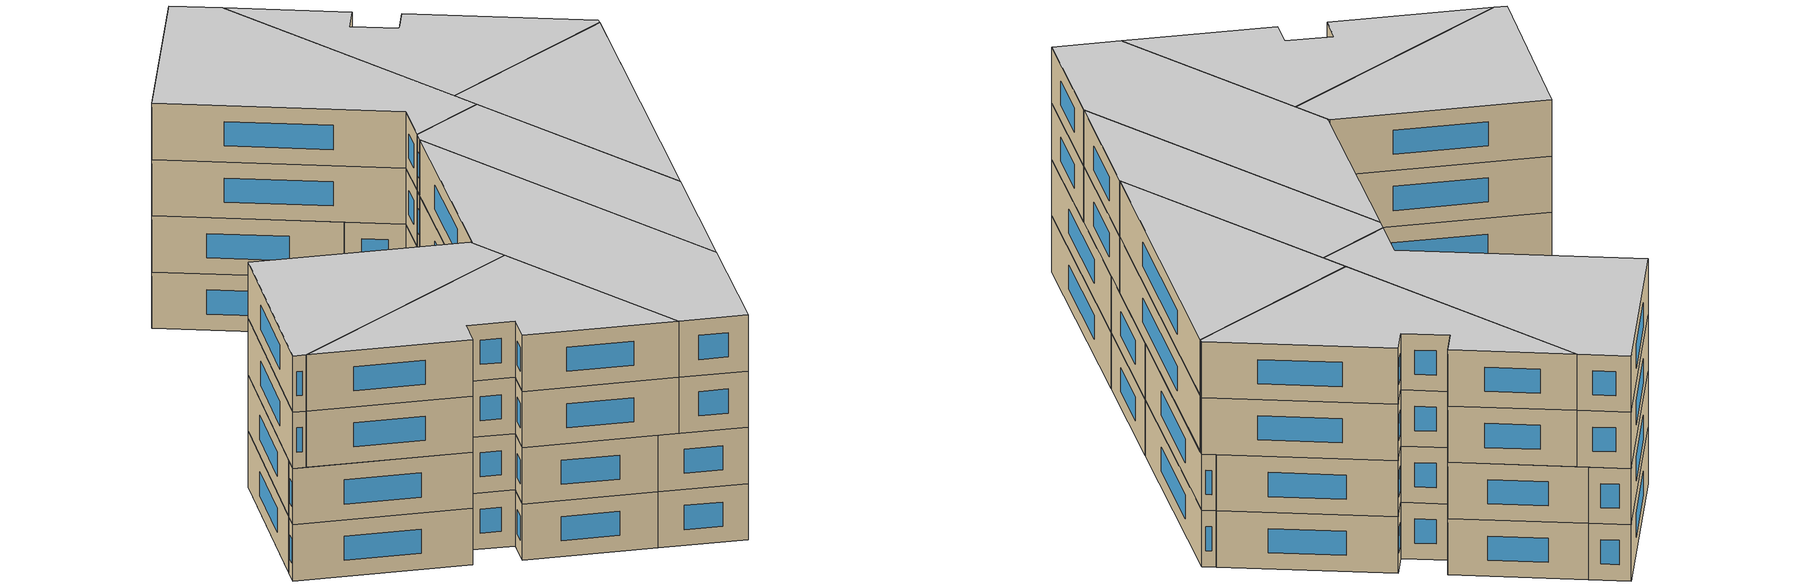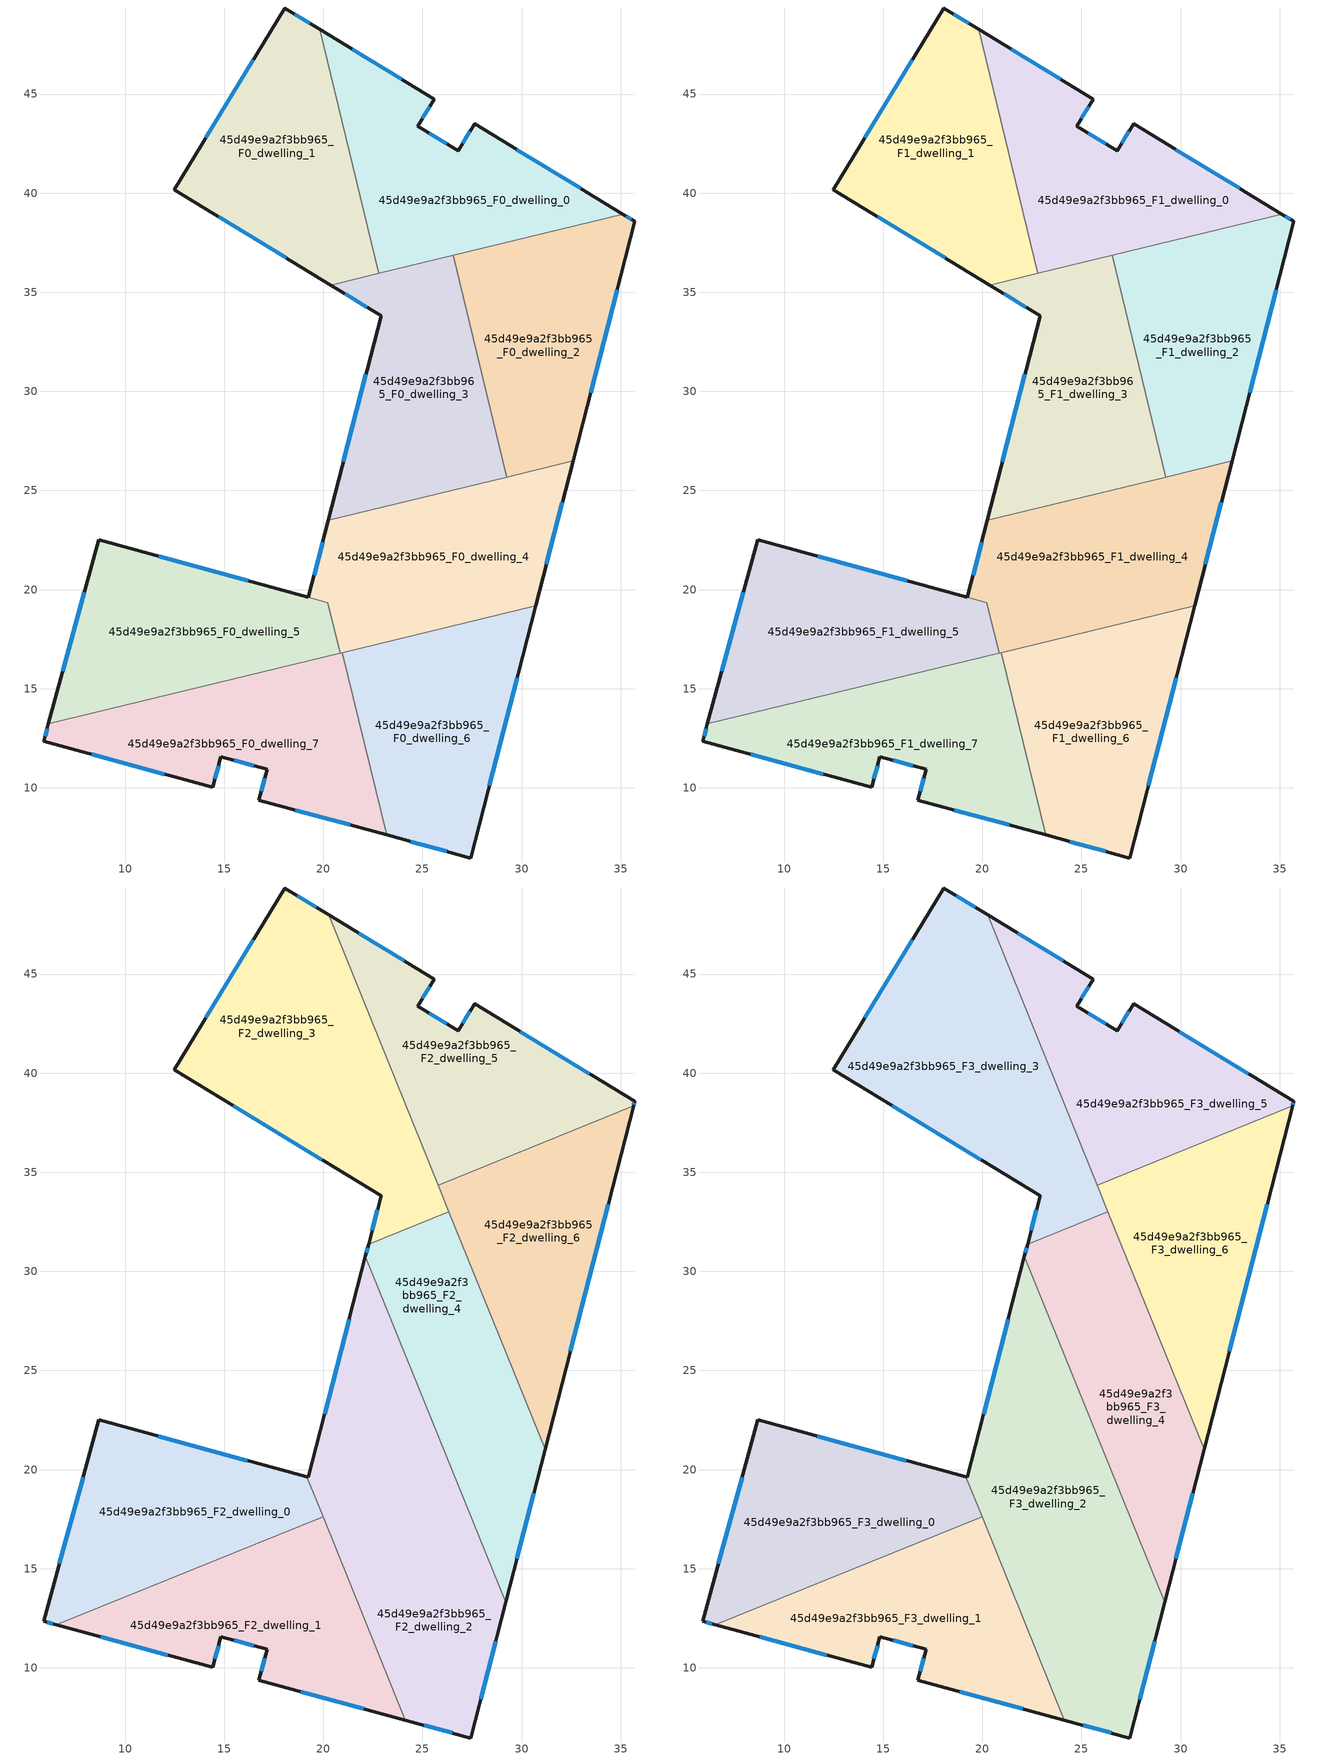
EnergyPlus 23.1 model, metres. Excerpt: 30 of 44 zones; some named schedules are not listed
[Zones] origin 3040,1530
45d49e9a2f3bb965_F0_dwelling_0
 floor ground (EU_floor_Construction): 27.63,43.5 35.12,38.94 22.8,35.95 19.81,48.27 25.6,44.74 24.77,43.38 26.8,42.14 z0
 wall outside (EU_wall_Construction): 35.12,38.94 27.63,43.5 26.8,42.14 24.77,43.38 25.6,44.74 19.81,48.27 z0:3
 wall to 45d49e9a2f3bb965_F0_dwelling_1 (EU_wall_Construction): 19.81,48.27 22.8,35.95 z0:3
 wall to 45d49e9a2f3bb965_F0_dwelling_2 (EU_wall_Construction): 26.55,36.86 35.12,38.94 z0:3
 wall to 45d49e9a2f3bb965_F0_dwelling_3 (EU_wall_Construction): 22.81,35.95 26.55,36.86 z0:3
 window (EU_Window_Construction): 23.95,45.75 21.47,47.26 / 25.01,43.77 25.36,44.35 / 26.22,42.49 25.35,43.02 / 27.39,43.11 27.04,42.53 / 32.98,40.24 29.77,42.2 z0.86:2.14
45d49e9a2f3bb965_F0_dwelling_1
 floor ground (EU_floor_Construction): 19.81,48.27 22.8,35.95 20.38,35.36 12.47,40.18 18.06,49.34 z0
 wall outside (EU_wall_Construction): 19.81,48.27 18.06,49.34 12.47,40.18 20.38,35.36 z0:3
 wall to 45d49e9a2f3bb965_F0_dwelling_3 (EU_wall_Construction): 20.38,35.36 22.8,35.95 z0:3
 window (EU_Window_Construction): 16.46,46.72 14.07,42.8 / 19.31,48.58 18.56,49.03 / 14.73,38.8 18.12,36.74 z0.86:2.14
45d49e9a2f3bb965_F0_dwelling_2
 floor ground (EU_floor_Construction): 35.72,38.57 32.6,26.49 29.26,25.68 26.55,36.86 35.12,38.94 z0
 wall outside (EU_wall_Construction): 32.6,26.49 35.72,38.57 35.12,38.94 z0:3
 wall to 45d49e9a2f3bb965_F0_dwelling_3 (EU_wall_Construction): 26.55,36.86 29.26,25.68 z0:3
 wall to 45d49e9a2f3bb965_F0_dwelling_4 (EU_wall_Construction): 29.26,25.68 32.6,26.49 z0:3
 window (EU_Window_Construction): 33.49,29.94 34.83,35.12 / 35.54,38.68 35.29,38.83 z0.86:2.14
45d49e9a2f3bb965_F0_dwelling_3
 floor ground (EU_floor_Construction): 26.55,36.86 29.26,25.68 20.25,23.49 22.91,33.82 20.38,35.36 z0
 wall outside (EU_wall_Construction): 20.38,35.36 22.91,33.82 20.25,23.49 z0:3
 wall to 45d49e9a2f3bb965_F0_dwelling_4 (EU_wall_Construction): 20.25,23.49 29.26,25.68 z0:3
 window (EU_Window_Construction): 21.1,34.92 22.19,34.26 / 22.15,30.87 21.01,26.44 z0.86:2.14
45d49e9a2f3bb965_F0_dwelling_4
 floor ground (EU_floor_Construction): 32.6,26.49 30.72,19.2 20.84,16.8 20.22,19.35 19.25,19.61 20.25,23.49 z0
 wall outside (EU_wall_Construction): 20.25,23.49 19.25,19.61 / 30.72,19.2 32.6,26.49 z0:3
 wall to 45d49e9a2f3bb965_F0_dwelling_5 (EU_wall_Construction): 19.25,19.61 20.22,19.35 20.84,16.8 z0:3
 wall to 45d49e9a2f3bb965_F0_dwelling_6 (EU_wall_Construction): 20.96,16.83 30.72,19.2 z0:3
 wall to 45d49e9a2f3bb965_F0_dwelling_7 (EU_wall_Construction): 20.84,16.8 20.96,16.83 z0:3
 window (EU_Window_Construction): 19.97,22.39 19.54,20.72 / 31.26,21.28 32.06,24.41 z0.86:2.14
45d49e9a2f3bb965_F0_dwelling_5
 floor ground (EU_floor_Construction): 20.22,19.35 20.84,16.8 6.14,13.23 8.67,22.51 z0
 wall outside (EU_wall_Construction): 19.25,19.61 8.67,22.51 6.14,13.23 z0:3
 wall to 45d49e9a2f3bb965_F0_dwelling_7 (EU_wall_Construction): 6.14,13.23 20.84,16.8 z0:3
 window (EU_Window_Construction): 7.95,19.86 6.86,15.88 / 16.23,20.44 11.7,21.68 z0.86:2.14
45d49e9a2f3bb965_F0_dwelling_6
 floor ground (EU_floor_Construction): 30.72,19.2 27.44,6.46 23.19,7.62 20.96,16.83 z0
 wall outside (EU_wall_Construction): 23.19,7.62 27.44,6.46 30.72,19.2 z0:3
 wall to 45d49e9a2f3bb965_F0_dwelling_7 (EU_wall_Construction): 20.96,16.83 23.19,7.62 z0:3
 window (EU_Window_Construction): 24.4,7.29 26.22,6.79 / 28.37,10.1 29.78,15.56 z0.86:2.14
45d49e9a2f3bb965_F0_dwelling_7
 floor ground (EU_floor_Construction): 20.96,16.83 23.19,7.62 16.75,9.38 17.17,10.93 14.84,11.56 14.42,10.02 5.9,12.35 6.14,13.23 z0
 wall outside (EU_wall_Construction): 6.14,13.23 5.9,12.35 14.42,10.02 14.84,11.56 17.17,10.93 16.75,9.38 23.19,7.62 z0:3
 window (EU_Window_Construction): 18.59,8.88 21.35,8.13 / 17.05,10.49 16.87,9.83 / 15.5,11.38 16.5,11.11 / 14.54,10.46 14.72,11.12 / 8.33,11.69 11.98,10.69 / 6.07,12.98 5.97,12.6 z0.86:2.14
45d49e9a2f3bb965_F1_dwelling_0
 floor to 45d49e9a2f3bb965_F0_dwelling_0 (EU_floor_Construction): 27.63,43.5 35.12,38.94 22.8,35.95 19.81,48.27 25.6,44.74 24.77,43.38 26.8,42.14 z3
 wall outside (EU_wall_Construction): 35.12,38.94 27.63,43.5 26.8,42.14 24.77,43.38 25.6,44.74 19.81,48.27 z3:6
 wall to 45d49e9a2f3bb965_F1_dwelling_1 (EU_wall_Construction): 19.81,48.27 22.8,35.95 z3:6
 wall to 45d49e9a2f3bb965_F1_dwelling_2 (EU_wall_Construction): 26.55,36.86 35.12,38.94 z3:6
 wall to 45d49e9a2f3bb965_F1_dwelling_3 (EU_wall_Construction): 22.81,35.95 26.55,36.86 z3:6
 window (EU_Window_Construction): 23.95,45.75 21.47,47.26 / 25.01,43.77 25.36,44.35 / 26.22,42.49 25.35,43.02 / 27.39,43.11 27.04,42.53 / 32.98,40.24 29.77,42.2 z3.86:5.14
45d49e9a2f3bb965_F1_dwelling_1
 floor to 45d49e9a2f3bb965_F0_dwelling_1 (EU_floor_Construction): 19.81,48.27 22.8,35.95 20.38,35.36 12.47,40.18 18.06,49.34 z3
 wall outside (EU_wall_Construction): 19.81,48.27 18.06,49.34 12.47,40.18 20.38,35.36 z3:6
 wall to 45d49e9a2f3bb965_F1_dwelling_3 (EU_wall_Construction): 20.38,35.36 22.8,35.95 z3:6
 window (EU_Window_Construction): 16.46,46.72 14.07,42.8 / 19.31,48.58 18.56,49.03 / 14.73,38.8 18.12,36.74 z3.86:5.14
45d49e9a2f3bb965_F1_dwelling_2
 floor to 45d49e9a2f3bb965_F0_dwelling_2 (EU_floor_Construction): 35.72,38.57 32.6,26.49 29.26,25.68 26.55,36.86 35.12,38.94 z3
 wall outside (EU_wall_Construction): 32.6,26.49 35.72,38.57 35.12,38.94 z3:6
 wall to 45d49e9a2f3bb965_F1_dwelling_3 (EU_wall_Construction): 26.55,36.86 29.26,25.68 z3:6
 wall to 45d49e9a2f3bb965_F1_dwelling_4 (EU_wall_Construction): 29.26,25.68 32.6,26.49 z3:6
 window (EU_Window_Construction): 33.49,29.94 34.83,35.12 / 35.54,38.68 35.29,38.83 z3.86:5.14
45d49e9a2f3bb965_F1_dwelling_3
 floor to 45d49e9a2f3bb965_F0_dwelling_3 (EU_floor_Construction): 26.55,36.86 29.26,25.68 20.25,23.49 22.91,33.82 20.38,35.36 z3
 wall outside (EU_wall_Construction): 20.38,35.36 22.91,33.82 20.25,23.49 z3:6
 wall to 45d49e9a2f3bb965_F1_dwelling_4 (EU_wall_Construction): 20.25,23.49 29.26,25.68 z3:6
 window (EU_Window_Construction): 21.1,34.92 22.19,34.26 / 22.15,30.87 21.01,26.44 z3.86:5.14
45d49e9a2f3bb965_F1_dwelling_4
 floor to 45d49e9a2f3bb965_F0_dwelling_4 (EU_floor_Construction): 32.6,26.49 30.72,19.2 20.84,16.8 20.22,19.35 19.25,19.61 20.25,23.49 z3
 wall outside (EU_wall_Construction): 20.25,23.49 19.25,19.61 / 30.72,19.2 32.6,26.49 z3:6
 wall to 45d49e9a2f3bb965_F1_dwelling_5 (EU_wall_Construction): 19.25,19.61 20.22,19.35 20.84,16.8 z3:6
 wall to 45d49e9a2f3bb965_F1_dwelling_6 (EU_wall_Construction): 20.96,16.83 30.72,19.2 z3:6
 wall to 45d49e9a2f3bb965_F1_dwelling_7 (EU_wall_Construction): 20.84,16.8 20.96,16.83 z3:6
 window (EU_Window_Construction): 19.97,22.39 19.54,20.72 / 31.26,21.28 32.06,24.41 z3.86:5.14
45d49e9a2f3bb965_F1_dwelling_5
 floor to 45d49e9a2f3bb965_F0_dwelling_5 (EU_floor_Construction): 20.22,19.35 20.84,16.8 6.14,13.23 8.67,22.51 z3
 wall outside (EU_wall_Construction): 19.25,19.61 8.67,22.51 6.14,13.23 z3:6
 wall to 45d49e9a2f3bb965_F1_dwelling_7 (EU_wall_Construction): 6.14,13.23 20.84,16.8 z3:6
 window (EU_Window_Construction): 7.95,19.86 6.86,15.88 / 16.23,20.44 11.7,21.68 z3.86:5.14
 ceiling adiabatic (EU_roof_Construction): 20.84,16.8 20.22,19.35 19.18,19.63 20.37,16.68 z6
45d49e9a2f3bb965_F1_dwelling_6
 floor to 45d49e9a2f3bb965_F0_dwelling_6 (EU_floor_Construction): 30.72,19.2 27.44,6.46 23.19,7.62 20.96,16.83 z3
 wall outside (EU_wall_Construction): 23.19,7.62 27.44,6.46 30.72,19.2 z3:6
 wall to 45d49e9a2f3bb965_F1_dwelling_7 (EU_wall_Construction): 20.96,16.83 23.19,7.62 z3:6
 window (EU_Window_Construction): 24.4,7.29 26.22,6.79 / 28.37,10.1 29.78,15.56 z3.86:5.14
45d49e9a2f3bb965_F1_dwelling_7
 floor to 45d49e9a2f3bb965_F0_dwelling_7 (EU_floor_Construction): 20.96,16.83 23.19,7.62 16.75,9.38 17.17,10.93 14.84,11.56 14.42,10.02 5.9,12.35 6.14,13.23 z3
 wall outside (EU_wall_Construction): 6.14,13.23 5.9,12.35 14.42,10.02 14.84,11.56 17.17,10.93 16.75,9.38 23.19,7.62 z3:6
 window (EU_Window_Construction): 18.59,8.88 21.35,8.13 / 17.05,10.49 16.87,9.83 / 15.5,11.38 16.5,11.11 / 14.54,10.46 14.72,11.12 / 8.33,11.69 11.98,10.69 / 6.07,12.98 5.97,12.6 z3.86:5.14
 ceiling adiabatic (EU_roof_Construction): 21.92,12.86 20.96,16.83 20.37,16.68 z6
45d49e9a2f3bb965_F2_dwelling_0
 floor to 45d49e9a2f3bb965_F1_dwelling_5 (EU_floor_Construction): 19.18,19.63 19.99,17.62 13.62,15.05 6.14,13.23 8.67,22.51 z6
 floor to 45d49e9a2f3bb965_F1_dwelling_7 (EU_floor_Construction): 13.62,15.04 6.54,12.18 5.9,12.35 6.14,13.23 z6
 wall outside (EU_wall_Construction): 19.18,19.63 8.67,22.51 5.9,12.35 6.53,12.18 z6:9
 wall to 45d49e9a2f3bb965_F2_dwelling_1 (EU_wall_Construction): 6.53,12.18 19.99,17.62 z6:9
 wall to 45d49e9a2f3bb965_F2_dwelling_2 (EU_wall_Construction): 19.99,17.62 19.18,19.63 z6:9
 window (EU_Window_Construction): 6.08,12.3 6.35,12.23 / 7.88,19.6 6.69,15.25 / 16.18,20.45 11.67,21.69 z6.86:8.14
45d49e9a2f3bb965_F2_dwelling_1
 floor to 45d49e9a2f3bb965_F1_dwelling_7 (EU_floor_Construction): 20.37,16.68 21.92,12.86 23.19,7.62 16.75,9.38 17.17,10.93 14.84,11.56 14.42,10.02 6.54,12.18 13.62,15.04 z6
 floor to 45d49e9a2f3bb965_F1_dwelling_5 (EU_floor_Construction): 19.99,17.62 20.37,16.68 13.62,15.05 z6
 floor to 45d49e9a2f3bb965_F1_dwelling_6 (EU_floor_Construction): 21.92,12.86 24.15,7.36 23.19,7.62 z6
 wall outside (EU_wall_Construction): 6.53,12.18 14.42,10.02 14.84,11.56 17.17,10.93 16.75,9.38 24.15,7.36 z6:9
 wall to 45d49e9a2f3bb965_F2_dwelling_2 (EU_wall_Construction): 24.15,7.36 19.99,17.62 z6:9
 window (EU_Window_Construction): 8.79,11.56 12.17,10.64 / 18.86,8.81 22.03,7.94 / 17.05,10.49 16.87,9.83 / 15.5,11.38 16.5,11.11 / 14.54,10.46 14.72,11.12 z6.86:8.14
45d49e9a2f3bb965_F2_dwelling_2
 floor to 45d49e9a2f3bb965_F1_dwelling_6 (EU_floor_Construction): 27.16,18.33 29.2,13.3 27.44,6.46 24.15,7.36 21.92,12.86 20.96,16.83 z6
 floor to 45d49e9a2f3bb965_F1_dwelling_4 (EU_floor_Construction): 24.64,24.56 27.16,18.33 20.84,16.8 20.22,19.35 19.25,19.61 20.25,23.49 z6
 floor to 45d49e9a2f3bb965_F1_dwelling_3 (EU_floor_Construction): 22.13,30.76 24.64,24.56 20.25,23.49 z6
 floor adiabatic (EU_floor_Construction): 20.22,19.35 20.84,16.8 20.96,16.83 21.92,12.86 19.18,19.63 z6
 wall outside (EU_wall_Construction): 22.13,30.76 19.25,19.61 19.18,19.63 / 24.15,7.36 27.44,6.46 29.2,13.3 z6:9
 wall to 45d49e9a2f3bb965_F2_dwelling_4 (EU_wall_Construction): 29.2,13.3 22.13,30.76 z6:9
 window (EU_Window_Construction): 21.31,27.58 20.07,22.8 / 27.94,8.41 28.69,11.34 / 25.09,7.1 26.5,6.72 z6.86:8.14
45d49e9a2f3bb965_F2_dwelling_3
 floor to 45d49e9a2f3bb965_F1_dwelling_1 (EU_floor_Construction): 19.81,48.27 22.8,35.95 20.38,35.36 12.47,40.18 18.06,49.34 z6
 floor to 45d49e9a2f3bb965_F1_dwelling_0 (EU_floor_Construction): 20.27,47.99 24.94,36.47 22.8,35.95 19.81,48.27 z6
 floor to 45d49e9a2f3bb965_F1_dwelling_3 (EU_floor_Construction): 24.94,36.47 26.34,33.01 22.28,31.37 22.91,33.82 20.38,35.36 z6
 wall outside (EU_wall_Construction): 20.27,47.99 18.06,49.34 12.47,40.18 22.91,33.82 22.28,31.37 z6:9
 wall to 45d49e9a2f3bb965_F2_dwelling_4 (EU_wall_Construction): 22.28,31.37 26.34,33.01 z6:9
 wall to 45d49e9a2f3bb965_F2_dwelling_5 (EU_wall_Construction): 25.79,34.35 20.27,47.99 z6:9
 wall to 45d49e9a2f3bb965_F2_dwelling_6 (EU_wall_Construction): 26.34,33.01 25.79,34.35 z6:9
 window (EU_Window_Construction): 22.73,33.12 22.46,32.07 / 15.46,38.36 19.93,35.63 / 16.46,46.72 14.07,42.8 / 19.64,48.38 18.69,48.95 z6.86:8.14
45d49e9a2f3bb965_F2_dwelling_4
 floor to 45d49e9a2f3bb965_F1_dwelling_3 (EU_floor_Construction): 26.34,33.01 29.19,25.95 29.26,25.68 24.64,24.56 22.13,30.76 22.28,31.37 z6
 floor to 45d49e9a2f3bb965_F1_dwelling_6 (EU_floor_Construction): 30.72,19.2 29.2,13.3 27.16,18.33 z6
 floor to 45d49e9a2f3bb965_F1_dwelling_4 (EU_floor_Construction): 29.3,25.69 31.19,21.02 30.72,19.2 27.16,18.33 24.64,24.56 z6
 wall outside (EU_wall_Construction): 29.2,13.3 31.19,21.02 / 22.28,31.37 22.13,30.76 z6:9
 wall to 45d49e9a2f3bb965_F2_dwelling_6 (EU_wall_Construction): 31.19,21.02 26.34,33.01 z6:9
 window (EU_Window_Construction): 29.77,15.5 30.62,18.82 / 22.24,31.2 22.17,30.94 z6.86:8.14
45d49e9a2f3bb965_F2_dwelling_5
 floor to 45d49e9a2f3bb965_F1_dwelling_0 (EU_floor_Construction): 27.63,43.5 35.12,38.94 24.94,36.47 20.27,47.99 25.6,44.74 24.77,43.38 26.8,42.14 z6
 floor to 45d49e9a2f3bb965_F1_dwelling_2 (EU_floor_Construction): 35.72,38.57 35.66,38.35 27.03,34.86 26.55,36.86 35.12,38.94 z6
 floor to 45d49e9a2f3bb965_F1_dwelling_3 (EU_floor_Construction): 26.55,36.86 27.03,34.86 25.79,34.35 24.94,36.47 z6
 wall outside (EU_wall_Construction): 35.66,38.35 35.72,38.57 27.63,43.5 26.8,42.14 24.77,43.38 25.6,44.74 20.27,47.99 z6:9
 wall to 45d49e9a2f3bb965_F2_dwelling_6 (EU_wall_Construction): 25.79,34.35 35.66,38.35 z6:9
 window (EU_Window_Construction): 35.67,38.41 35.7,38.51 / 24.08,45.67 21.79,47.06 / 25.01,43.77 25.36,44.35 / 26.22,42.49 25.35,43.02 / 27.39,43.11 27.04,42.53 / 33.41,39.98 29.94,42.09 z6.86:8.14
45d49e9a2f3bb965_F2_dwelling_6
 floor to 45d49e9a2f3bb965_F1_dwelling_2 (EU_floor_Construction): 35.66,38.35 32.6,26.49 29.3,25.69 29.19,25.95 27.03,34.86 z6
 floor to 45d49e9a2f3bb965_F1_dwelling_3 (EU_floor_Construction): 27.03,34.86 29.19,25.95 25.79,34.35 z6
 floor to 45d49e9a2f3bb965_F1_dwelling_4 (EU_floor_Construction): 32.6,26.49 31.19,21.02 29.3,25.69 z6
 wall outside (EU_wall_Construction): 31.19,21.02 35.66,38.35 z6:9
 window (EU_Window_Construction): 32.47,25.97 34.38,33.4 z6.86:8.14
45d49e9a2f3bb965_F3_dwelling_0
 floor to 45d49e9a2f3bb965_F2_dwelling_0 (EU_floor_Construction): 19.18,19.63 19.99,17.62 6.53,12.18 5.9,12.35 8.67,22.51 z9
 wall outside (EU_wall_Construction): 19.18,19.63 8.67,22.51 5.9,12.35 6.53,12.18 z9:12
 wall to 45d49e9a2f3bb965_F3_dwelling_1 (EU_wall_Construction): 6.53,12.18 19.99,17.62 z9:12
 wall to 45d49e9a2f3bb965_F3_dwelling_2 (EU_wall_Construction): 19.99,17.62 19.18,19.63 z9:12
 window (EU_Window_Construction): 6.08,12.3 6.35,12.23 / 7.88,19.6 6.69,15.25 / 16.18,20.45 11.67,21.69 z9.86:11.14
 ceiling to 45d49e9a2f3bb965_F4_dwelling_0 (EU_floor_Construction): 19.99,17.62 19.18,19.63 8.67,22.51 5.9,12.35 6.53,12.18 z12
45d49e9a2f3bb965_F3_dwelling_1
 floor to 45d49e9a2f3bb965_F2_dwelling_1 (EU_floor_Construction): 19.99,17.62 24.15,7.36 16.75,9.38 17.17,10.93 14.84,11.56 14.42,10.02 6.53,12.18 z9
 wall outside (EU_wall_Construction): 6.53,12.18 14.42,10.02 14.84,11.56 17.17,10.93 16.75,9.38 24.15,7.36 z9:12
 wall to 45d49e9a2f3bb965_F3_dwelling_2 (EU_wall_Construction): 24.15,7.36 19.99,17.62 z9:12
 window (EU_Window_Construction): 8.79,11.56 12.17,10.64 / 18.86,8.81 22.03,7.94 / 17.05,10.49 16.87,9.83 / 15.5,11.38 16.5,11.11 / 14.54,10.46 14.72,11.12 z9.86:11.14
 ceiling to 45d49e9a2f3bb965_F4_dwelling_1 (EU_floor_Construction): 24.15,7.36 19.99,17.62 6.53,12.18 14.42,10.02 14.84,11.56 17.17,10.93 16.75,9.38 z12
45d49e9a2f3bb965_F3_dwelling_2
 floor to 45d49e9a2f3bb965_F2_dwelling_2 (EU_floor_Construction): 22.13,30.76 29.2,13.3 27.44,6.46 24.15,7.36 19.18,19.63 19.25,19.61 z9
 wall outside (EU_wall_Construction): 22.13,30.76 19.25,19.61 19.18,19.63 / 24.15,7.36 27.44,6.46 29.2,13.3 z9:12
 wall to 45d49e9a2f3bb965_F3_dwelling_4 (EU_wall_Construction): 29.2,13.3 22.13,30.76 z9:12
 window (EU_Window_Construction): 21.31,27.58 20.07,22.8 / 27.94,8.41 28.69,11.34 / 25.09,7.1 26.5,6.72 z9.86:11.14
 ceiling to 45d49e9a2f3bb965_F4_dwelling_2 (EU_floor_Construction): 27.44,6.46 29.2,13.3 22.13,30.76 19.25,19.61 19.18,19.63 24.15,7.36 z12
45d49e9a2f3bb965_F3_dwelling_3
 floor to 45d49e9a2f3bb965_F2_dwelling_3 (EU_floor_Construction): 20.27,47.99 26.34,33.01 22.28,31.37 22.91,33.82 12.47,40.18 18.06,49.34 z9
 wall outside (EU_wall_Construction): 20.27,47.99 18.06,49.34 12.47,40.18 22.91,33.82 22.28,31.37 z9:12
 wall to 45d49e9a2f3bb965_F3_dwelling_4 (EU_wall_Construction): 22.28,31.37 26.34,33.01 z9:12
 wall to 45d49e9a2f3bb965_F3_dwelling_5 (EU_wall_Construction): 25.79,34.35 20.27,47.99 z9:12
 wall to 45d49e9a2f3bb965_F3_dwelling_6 (EU_wall_Construction): 26.34,33.01 25.79,34.35 z9:12
 window (EU_Window_Construction): 22.73,33.12 22.46,32.07 / 15.46,38.36 19.93,35.63 / 16.46,46.72 14.07,42.8 / 19.64,48.38 18.69,48.95 z9.86:11.14
 ceiling to 45d49e9a2f3bb965_F4_dwelling_3 (EU_floor_Construction): 26.34,33.01 20.27,47.99 18.06,49.34 12.47,40.18 22.91,33.82 22.28,31.37 z12
45d49e9a2f3bb965_F3_dwelling_4
 floor to 45d49e9a2f3bb965_F2_dwelling_4 (EU_floor_Construction): 26.34,33.01 31.19,21.02 29.2,13.3 22.13,30.76 22.28,31.37 z9
 wall outside (EU_wall_Construction): 29.2,13.3 31.19,21.02 / 22.28,31.37 22.13,30.76 z9:12
 wall to 45d49e9a2f3bb965_F3_dwelling_6 (EU_wall_Construction): 31.19,21.02 26.34,33.01 z9:12
 window (EU_Window_Construction): 29.77,15.5 30.62,18.82 / 22.24,31.2 22.17,30.94 z9.86:11.14
 ceiling to 45d49e9a2f3bb965_F4_dwelling_4 (EU_floor_Construction): 29.2,13.3 31.19,21.02 26.34,33.01 22.28,31.37 22.13,30.76 z12
45d49e9a2f3bb965_F3_dwelling_5
 floor to 45d49e9a2f3bb965_F2_dwelling_5 (EU_floor_Construction): 27.63,43.5 35.72,38.57 35.66,38.35 25.79,34.35 20.27,47.99 25.6,44.74 24.77,43.38 26.8,42.14 z9
 wall outside (EU_wall_Construction): 35.66,38.35 35.72,38.57 27.63,43.5 26.8,42.14 24.77,43.38 25.6,44.74 20.27,47.99 z9:12
 wall to 45d49e9a2f3bb965_F3_dwelling_6 (EU_wall_Construction): 25.79,34.35 35.66,38.35 z9:12
 window (EU_Window_Construction): 35.67,38.41 35.7,38.51 / 24.08,45.67 21.79,47.06 / 25.01,43.77 25.36,44.35 / 26.22,42.49 25.35,43.02 / 27.39,43.11 27.04,42.53 / 33.41,39.98 29.94,42.09 z9.86:11.14
 ceiling to 45d49e9a2f3bb965_F4_dwelling_5 (EU_floor_Construction): 35.66,38.35 35.72,38.57 27.63,43.5 26.8,42.14 24.77,43.38 25.6,44.74 20.27,47.99 25.79,34.35 z12
45d49e9a2f3bb965_F3_dwelling_6
 floor to 45d49e9a2f3bb965_F2_dwelling_6 (EU_floor_Construction): 35.66,38.35 31.19,21.02 25.79,34.35 z9
 wall outside (EU_wall_Construction): 31.19,21.02 35.66,38.35 z9:12
 window (EU_Window_Construction): 32.47,25.97 34.38,33.4 z9.86:11.14
 ceiling to 45d49e9a2f3bb965_F4_dwelling_6 (EU_floor_Construction): 31.19,21.02 35.66,38.35 25.79,34.35 z12
[Building]
EU S2 Campaign: North Axis=0; Terrain=City; Solar Distribution=FullExterior
[Site:Location]
Helsinki-Vantaa.AP: Latitude=60.317; Longitude=24.963; Time Zone=2; Elevation=54.6
[SizingPeriod:WeatherFileDays]
AnnualSizingPeriod: Begin Month=1; Begin Day of Month=1; End Month=12; End Day of Month=31; Day of Week for Start Day=Monday; Use Weather File Daylight Saving Period=No; Use Weather File Rain and Snow Indicators=No
[MATERIAL]
EU_InternalMass_Material: Roughness=MediumRough; Thickness=0.1; Conductivity=1; Density=1800; Specific Heat=900; Thermal Absorptance=0.9; Solar Absorptance=0.7; Visible Absorptance=0.7
[MATERIAL:NOMASS] Roughness=MediumRough; Thermal Absorptance=0.9; Solar Absorptance=0.7; Visible Absorptance=0.7
Name | Thermal Resistance
EU_wall_NoMass | 5.91765
EU_roof_NoMass | 11.1778
EU_floor_NoMass | 6.2875
[WINDOWMATERIAL:SIMPLEGLAZINGSYSTEM]
EU_Window_SimpleGlazing: UFactor=0.994035; Solar Heat Gain Coefficient=0.7; Visible Transmittance=0.7
[CONSTRUCTION]
EU_wall_Construction: EU_wall_NoMass
EU_roof_Construction: EU_roof_NoMass
EU_floor_Construction: EU_floor_NoMass
EU_Window_Construction: EU_Window_SimpleGlazing
EU_InternalMass_Construction: EU_InternalMass_Material
[ZONE] Type=1; Multiplier=1; Ceiling Height=autocalculate; Floor Area=autocalculate; Part of Total Floor Area=Yes
Name | Volume
45d49e9a2f3bb965_F0_dwelling_0; 45d49e9a2f3bb965_F1_dwelling_0 | 229.561
45d49e9a2f3bb965_F2_dwelling_0; 45d49e9a2f3bb965_F3_dwelling_0 | 229.573
45d49e9a2f3bb965_F0_dwelling_1; 45d49e9a2f3bb965_F1_dwelling_1 | 229.545
45d49e9a2f3bb965_F2_dwelling_1; 45d49e9a2f3bb965_F3_dwelling_1 | 229.536
45d49e9a2f3bb965_F0_dwelling_2; 45d49e9a2f3bb965_F1_dwelling_2 | 223.991
45d49e9a2f3bb965_F2_dwelling_2; 45d49e9a2f3bb965_F3_dwelling_2 | 367.317
45d49e9a2f3bb965_F0_dwelling_3; 45d49e9a2f3bb965_F1_dwelling_3 | 223.987
45d49e9a2f3bb965_F2_dwelling_3; 45d49e9a2f3bb965_F3_dwelling_3 | 321.346
45d49e9a2f3bb965_F0_dwelling_4; 45d49e9a2f3bb965_F1_dwelling_4 | 237.949
45d49e9a2f3bb965_F2_dwelling_4; 45d49e9a2f3bb965_F3_dwelling_4 | 229.532
45d49e9a2f3bb965_F0_dwelling_5; 45d49e9a2f3bb965_F1_dwelling_5 | 232.275
45d49e9a2f3bb965_F2_dwelling_5; 45d49e9a2f3bb965_F3_dwelling_5 | 229.528
45d49e9a2f3bb965_F0_dwelling_6; 45d49e9a2f3bb965_F1_dwelling_6 | 229.556
45d49e9a2f3bb965_F2_dwelling_6; 45d49e9a2f3bb965_F3_dwelling_6 | 229.544
45d49e9a2f3bb965_F0_dwelling_7; 45d49e9a2f3bb965_F1_dwelling_7 | 229.517
[INTERNALMASS] Construction=EU_InternalMass_Construction
Name | Zone or ZoneList | Surface Area
45d49e9a2f3bb965_F0_dwelling_0_EU_InternalMass | 45d49e9a2f3bb965_F0_dwelling_0 | 76.5197
45d49e9a2f3bb965_F0_dwelling_1_EU_InternalMass | 45d49e9a2f3bb965_F0_dwelling_1 | 76.5141
45d49e9a2f3bb965_F0_dwelling_2_EU_InternalMass | 45d49e9a2f3bb965_F0_dwelling_2 | 74.6653
45d49e9a2f3bb965_F0_dwelling_3_EU_InternalMass | 45d49e9a2f3bb965_F0_dwelling_3 | 74.6609
45d49e9a2f3bb965_F0_dwelling_4_EU_InternalMass | 45d49e9a2f3bb965_F0_dwelling_4 | 79.315
45d49e9a2f3bb965_F0_dwelling_5_EU_InternalMass | 45d49e9a2f3bb965_F0_dwelling_5 | 77.4236
45d49e9a2f3bb965_F0_dwelling_6_EU_InternalMass | 45d49e9a2f3bb965_F0_dwelling_6 | 76.5164
45d49e9a2f3bb965_F0_dwelling_7_EU_InternalMass | 45d49e9a2f3bb965_F0_dwelling_7 | 76.5066
45d49e9a2f3bb965_F1_dwelling_0_EU_InternalMass | 45d49e9a2f3bb965_F1_dwelling_0 | 76.5197
45d49e9a2f3bb965_F1_dwelling_1_EU_InternalMass | 45d49e9a2f3bb965_F1_dwelling_1 | 76.5141
45d49e9a2f3bb965_F1_dwelling_2_EU_InternalMass | 45d49e9a2f3bb965_F1_dwelling_2 | 74.6653
45d49e9a2f3bb965_F1_dwelling_3_EU_InternalMass | 45d49e9a2f3bb965_F1_dwelling_3 | 74.6609
45d49e9a2f3bb965_F1_dwelling_4_EU_InternalMass | 45d49e9a2f3bb965_F1_dwelling_4 | 79.315
45d49e9a2f3bb965_F1_dwelling_5_EU_InternalMass | 45d49e9a2f3bb965_F1_dwelling_5 | 77.4236
45d49e9a2f3bb965_F1_dwelling_6_EU_InternalMass | 45d49e9a2f3bb965_F1_dwelling_6 | 76.5164
45d49e9a2f3bb965_F1_dwelling_7_EU_InternalMass | 45d49e9a2f3bb965_F1_dwelling_7 | 76.5066
45d49e9a2f3bb965_F2_dwelling_0_EU_InternalMass | 45d49e9a2f3bb965_F2_dwelling_0 | 76.5242
45d49e9a2f3bb965_F2_dwelling_1_EU_InternalMass | 45d49e9a2f3bb965_F2_dwelling_1 | 76.512
45d49e9a2f3bb965_F2_dwelling_2_EU_InternalMass | 45d49e9a2f3bb965_F2_dwelling_2 | 122.439
45d49e9a2f3bb965_F2_dwelling_3_EU_InternalMass | 45d49e9a2f3bb965_F2_dwelling_3 | 107.115
45d49e9a2f3bb965_F2_dwelling_4_EU_InternalMass | 45d49e9a2f3bb965_F2_dwelling_4 | 76.5105
45d49e9a2f3bb965_F2_dwelling_5_EU_InternalMass | 45d49e9a2f3bb965_F2_dwelling_5 | 76.5094
45d49e9a2f3bb965_F2_dwelling_6_EU_InternalMass | 45d49e9a2f3bb965_F2_dwelling_6 | 76.5147
45d49e9a2f3bb965_F3_dwelling_0_EU_InternalMass | 45d49e9a2f3bb965_F3_dwelling_0 | 76.5242
45d49e9a2f3bb965_F3_dwelling_1_EU_InternalMass | 45d49e9a2f3bb965_F3_dwelling_1 | 76.512
45d49e9a2f3bb965_F3_dwelling_2_EU_InternalMass | 45d49e9a2f3bb965_F3_dwelling_2 | 122.439
45d49e9a2f3bb965_F3_dwelling_3_EU_InternalMass | 45d49e9a2f3bb965_F3_dwelling_3 | 107.115
45d49e9a2f3bb965_F3_dwelling_4_EU_InternalMass | 45d49e9a2f3bb965_F3_dwelling_4 | 76.5105
45d49e9a2f3bb965_F3_dwelling_5_EU_InternalMass | 45d49e9a2f3bb965_F3_dwelling_5 | 76.5094
45d49e9a2f3bb965_F3_dwelling_6_EU_InternalMass | 45d49e9a2f3bb965_F3_dwelling_6 | 76.5147
[OTHEREQUIPMENT] Fuel Type=Electricity; Design Level Calculation Method=Watts/Area; Power per Zone Floor Area=1; Fraction Latent=0; Fraction Radiant=0; Fraction Lost=0; Carbon Dioxide Generation Rate=0; EndUse Subcategory=EU_Step8_InternalGains
Name | Zone or ZoneList or Space or SpaceList | Schedule
EU_Step8_InternalGain_45d49e9a2f3bb965_F0_dwelling_0_f000 | 45d49e9a2f3bb965_F0_dwelling_0 | EU_Step8_GainSchedule_45d49e9a2f3bb965_F0_dwelling_0_f000
EU_Step8_InternalGain_45d49e9a2f3bb965_F0_dwelling_1_f000 | 45d49e9a2f3bb965_F0_dwelling_1 | EU_Step8_GainSchedule_45d49e9a2f3bb965_F0_dwelling_1_f000
EU_Step8_InternalGain_45d49e9a2f3bb965_F0_dwelling_2_f000 | 45d49e9a2f3bb965_F0_dwelling_2 | EU_Step8_GainSchedule_45d49e9a2f3bb965_F0_dwelling_2_f000
EU_Step8_InternalGain_45d49e9a2f3bb965_F0_dwelling_3_f000 | 45d49e9a2f3bb965_F0_dwelling_3 | EU_Step8_GainSchedule_45d49e9a2f3bb965_F0_dwelling_3_f000
EU_Step8_InternalGain_45d49e9a2f3bb965_F0_dwelling_4_f000 | 45d49e9a2f3bb965_F0_dwelling_4 | EU_Step8_GainSchedule_45d49e9a2f3bb965_F0_dwelling_4_f000
EU_Step8_InternalGain_45d49e9a2f3bb965_F0_dwelling_5_f000 | 45d49e9a2f3bb965_F0_dwelling_5 | EU_Step8_GainSchedule_45d49e9a2f3bb965_F0_dwelling_5_f000
EU_Step8_InternalGain_45d49e9a2f3bb965_F0_dwelling_6_f000 | 45d49e9a2f3bb965_F0_dwelling_6 | EU_Step8_GainSchedule_45d49e9a2f3bb965_F0_dwelling_6_f000
EU_Step8_InternalGain_45d49e9a2f3bb965_F0_dwelling_7_f000 | 45d49e9a2f3bb965_F0_dwelling_7 | EU_Step8_GainSchedule_45d49e9a2f3bb965_F0_dwelling_7_f000
EU_Step8_InternalGain_45d49e9a2f3bb965_F1_dwelling_0_f000 | 45d49e9a2f3bb965_F1_dwelling_0 | EU_Step8_GainSchedule_45d49e9a2f3bb965_F1_dwelling_0_f000
EU_Step8_InternalGain_45d49e9a2f3bb965_F1_dwelling_1_f000 | 45d49e9a2f3bb965_F1_dwelling_1 | EU_Step8_GainSchedule_45d49e9a2f3bb965_F1_dwelling_1_f000
EU_Step8_InternalGain_45d49e9a2f3bb965_F1_dwelling_2_f000 | 45d49e9a2f3bb965_F1_dwelling_2 | EU_Step8_GainSchedule_45d49e9a2f3bb965_F1_dwelling_2_f000
EU_Step8_InternalGain_45d49e9a2f3bb965_F1_dwelling_3_f000 | 45d49e9a2f3bb965_F1_dwelling_3 | EU_Step8_GainSchedule_45d49e9a2f3bb965_F1_dwelling_3_f000
EU_Step8_InternalGain_45d49e9a2f3bb965_F1_dwelling_4_f000 | 45d49e9a2f3bb965_F1_dwelling_4 | EU_Step8_GainSchedule_45d49e9a2f3bb965_F1_dwelling_4_f000
EU_Step8_InternalGain_45d49e9a2f3bb965_F1_dwelling_5_f000 | 45d49e9a2f3bb965_F1_dwelling_5 | EU_Step8_GainSchedule_45d49e9a2f3bb965_F1_dwelling_5_f000
EU_Step8_InternalGain_45d49e9a2f3bb965_F1_dwelling_6_f000 | 45d49e9a2f3bb965_F1_dwelling_6 | EU_Step8_GainSchedule_45d49e9a2f3bb965_F1_dwelling_6_f000
EU_Step8_InternalGain_45d49e9a2f3bb965_F1_dwelling_7_f000 | 45d49e9a2f3bb965_F1_dwelling_7 | EU_Step8_GainSchedule_45d49e9a2f3bb965_F1_dwelling_7_f000
EU_Step8_InternalGain_45d49e9a2f3bb965_F2_dwelling_0_f000 | 45d49e9a2f3bb965_F2_dwelling_0 | EU_Step8_GainSchedule_45d49e9a2f3bb965_F2_dwelling_0_f000
EU_Step8_InternalGain_45d49e9a2f3bb965_F2_dwelling_1_f000 | 45d49e9a2f3bb965_F2_dwelling_1 | EU_Step8_GainSchedule_45d49e9a2f3bb965_F2_dwelling_1_f000
EU_Step8_InternalGain_45d49e9a2f3bb965_F2_dwelling_2_f000 | 45d49e9a2f3bb965_F2_dwelling_2 | EU_Step8_GainSchedule_45d49e9a2f3bb965_F2_dwelling_2_f000
EU_Step8_InternalGain_45d49e9a2f3bb965_F2_dwelling_3_f000 | 45d49e9a2f3bb965_F2_dwelling_3 | EU_Step8_GainSchedule_45d49e9a2f3bb965_F2_dwelling_3_f000
EU_Step8_InternalGain_45d49e9a2f3bb965_F2_dwelling_4_f000 | 45d49e9a2f3bb965_F2_dwelling_4 | EU_Step8_GainSchedule_45d49e9a2f3bb965_F2_dwelling_4_f000
EU_Step8_InternalGain_45d49e9a2f3bb965_F2_dwelling_5_f000 | 45d49e9a2f3bb965_F2_dwelling_5 | EU_Step8_GainSchedule_45d49e9a2f3bb965_F2_dwelling_5_f000
EU_Step8_InternalGain_45d49e9a2f3bb965_F2_dwelling_6_f000 | 45d49e9a2f3bb965_F2_dwelling_6 | EU_Step8_GainSchedule_45d49e9a2f3bb965_F2_dwelling_6_f000
EU_Step8_InternalGain_45d49e9a2f3bb965_F3_dwelling_0_f000 | 45d49e9a2f3bb965_F3_dwelling_0 | EU_Step8_GainSchedule_45d49e9a2f3bb965_F3_dwelling_0_f000
EU_Step8_InternalGain_45d49e9a2f3bb965_F3_dwelling_1_f000 | 45d49e9a2f3bb965_F3_dwelling_1 | EU_Step8_GainSchedule_45d49e9a2f3bb965_F3_dwelling_1_f000
EU_Step8_InternalGain_45d49e9a2f3bb965_F3_dwelling_2_f000 | 45d49e9a2f3bb965_F3_dwelling_2 | EU_Step8_GainSchedule_45d49e9a2f3bb965_F3_dwelling_2_f000
EU_Step8_InternalGain_45d49e9a2f3bb965_F3_dwelling_3_f000 | 45d49e9a2f3bb965_F3_dwelling_3 | EU_Step8_GainSchedule_45d49e9a2f3bb965_F3_dwelling_3_f000
EU_Step8_InternalGain_45d49e9a2f3bb965_F3_dwelling_4_f000 | 45d49e9a2f3bb965_F3_dwelling_4 | EU_Step8_GainSchedule_45d49e9a2f3bb965_F3_dwelling_4_f000
EU_Step8_InternalGain_45d49e9a2f3bb965_F3_dwelling_5_f000 | 45d49e9a2f3bb965_F3_dwelling_5 | EU_Step8_GainSchedule_45d49e9a2f3bb965_F3_dwelling_5_f000
EU_Step8_InternalGain_45d49e9a2f3bb965_F3_dwelling_6_f000 | 45d49e9a2f3bb965_F3_dwelling_6 | EU_Step8_GainSchedule_45d49e9a2f3bb965_F3_dwelling_6_f000
[ZONEVENTILATION:DESIGNFLOWRATE] Schedule=EU_AlwaysOn; Design Flow Rate Calculation Method=AirChanges/Hour; Air Changes per Hour=0.596421; Ventilation Type=Natural; Fan Pressure Rise=0; Fan Total Efficiency=1; Constant Term Coefficient=1; Temperature Term Coefficient=0; Velocity Term Coefficient=0; Velocity Squared Term Coefficient=0; Minimum Indoor Temperature=-100; Maximum Indoor Temperature=100; Delta Temperature=-100; Minimum Outdoor Temperature=-100; Maximum Outdoor Temperature=100; Maximum Wind Speed=40
Name | Zone or ZoneList or Space or SpaceList
EU_ConstantAir_45d49e9a2f3bb965_F0_dwelling_0 | 45d49e9a2f3bb965_F0_dwelling_0
EU_ConstantAir_45d49e9a2f3bb965_F0_dwelling_1 | 45d49e9a2f3bb965_F0_dwelling_1
EU_ConstantAir_45d49e9a2f3bb965_F0_dwelling_2 | 45d49e9a2f3bb965_F0_dwelling_2
EU_ConstantAir_45d49e9a2f3bb965_F0_dwelling_3 | 45d49e9a2f3bb965_F0_dwelling_3
EU_ConstantAir_45d49e9a2f3bb965_F0_dwelling_4 | 45d49e9a2f3bb965_F0_dwelling_4
EU_ConstantAir_45d49e9a2f3bb965_F0_dwelling_5 | 45d49e9a2f3bb965_F0_dwelling_5
EU_ConstantAir_45d49e9a2f3bb965_F0_dwelling_6 | 45d49e9a2f3bb965_F0_dwelling_6
EU_ConstantAir_45d49e9a2f3bb965_F0_dwelling_7 | 45d49e9a2f3bb965_F0_dwelling_7
EU_ConstantAir_45d49e9a2f3bb965_F1_dwelling_0 | 45d49e9a2f3bb965_F1_dwelling_0
EU_ConstantAir_45d49e9a2f3bb965_F1_dwelling_1 | 45d49e9a2f3bb965_F1_dwelling_1
EU_ConstantAir_45d49e9a2f3bb965_F1_dwelling_2 | 45d49e9a2f3bb965_F1_dwelling_2
EU_ConstantAir_45d49e9a2f3bb965_F1_dwelling_3 | 45d49e9a2f3bb965_F1_dwelling_3
EU_ConstantAir_45d49e9a2f3bb965_F1_dwelling_4 | 45d49e9a2f3bb965_F1_dwelling_4
EU_ConstantAir_45d49e9a2f3bb965_F1_dwelling_5 | 45d49e9a2f3bb965_F1_dwelling_5
EU_ConstantAir_45d49e9a2f3bb965_F1_dwelling_6 | 45d49e9a2f3bb965_F1_dwelling_6
EU_ConstantAir_45d49e9a2f3bb965_F1_dwelling_7 | 45d49e9a2f3bb965_F1_dwelling_7
EU_ConstantAir_45d49e9a2f3bb965_F2_dwelling_0 | 45d49e9a2f3bb965_F2_dwelling_0
EU_ConstantAir_45d49e9a2f3bb965_F2_dwelling_1 | 45d49e9a2f3bb965_F2_dwelling_1
EU_ConstantAir_45d49e9a2f3bb965_F2_dwelling_2 | 45d49e9a2f3bb965_F2_dwelling_2
EU_ConstantAir_45d49e9a2f3bb965_F2_dwelling_3 | 45d49e9a2f3bb965_F2_dwelling_3
EU_ConstantAir_45d49e9a2f3bb965_F2_dwelling_4 | 45d49e9a2f3bb965_F2_dwelling_4
EU_ConstantAir_45d49e9a2f3bb965_F2_dwelling_5 | 45d49e9a2f3bb965_F2_dwelling_5
EU_ConstantAir_45d49e9a2f3bb965_F2_dwelling_6 | 45d49e9a2f3bb965_F2_dwelling_6
EU_ConstantAir_45d49e9a2f3bb965_F3_dwelling_0 | 45d49e9a2f3bb965_F3_dwelling_0
EU_ConstantAir_45d49e9a2f3bb965_F3_dwelling_1 | 45d49e9a2f3bb965_F3_dwelling_1
EU_ConstantAir_45d49e9a2f3bb965_F3_dwelling_2 | 45d49e9a2f3bb965_F3_dwelling_2
EU_ConstantAir_45d49e9a2f3bb965_F3_dwelling_3 | 45d49e9a2f3bb965_F3_dwelling_3
EU_ConstantAir_45d49e9a2f3bb965_F3_dwelling_4 | 45d49e9a2f3bb965_F3_dwelling_4
EU_ConstantAir_45d49e9a2f3bb965_F3_dwelling_5 | 45d49e9a2f3bb965_F3_dwelling_5
EU_ConstantAir_45d49e9a2f3bb965_F3_dwelling_6 | 45d49e9a2f3bb965_F3_dwelling_6
[HVACTEMPLATE:ZONE:IDEALLOADSAIRSYSTEM] System Availability Schedule=EU_AlwaysOn; Maximum Heating Supply Air Temperature=50; Minimum Cooling Supply Air Temperature=13; Maximum Heating Supply Air Humidity Ratio=0.0156; Minimum Cooling Supply Air Humidity Ratio=0.0077; Heating Limit=NoLimit; Cooling Limit=NoLimit; Heating Availability Schedule=EU_AlwaysOn; Cooling Availability Schedule=EU_CoolingOff; Dehumidification Control Type=ConstantSensibleHeatRatio; Cooling Sensible Heat Ratio=0.7; Dehumidification Setpoint=60; Humidification Control Type=None; Humidification Setpoint=30; Outdoor Air Method=None; Outdoor Air Flow Rate per Person=0.00944; Outdoor Air Flow Rate per Zone Floor Area=0; Outdoor Air Flow Rate per Zone=0; Demand Controlled Ventilation Type=None; Outdoor Air Economizer Type=NoEconomizer; Heat Recovery Type=None; Sensible Heat Recovery Effectiveness=0.7; Latent Heat Recovery Effectiveness=0.65
Name | Template Thermostat
45d49e9a2f3bb965_F0_dwelling_0 | EU_HeatOnly_45d49e9a2f3bb965_F0_dwelling_0
45d49e9a2f3bb965_F0_dwelling_1 | EU_HeatOnly_45d49e9a2f3bb965_F0_dwelling_1
45d49e9a2f3bb965_F0_dwelling_2 | EU_HeatOnly_45d49e9a2f3bb965_F0_dwelling_2
45d49e9a2f3bb965_F0_dwelling_3 | EU_HeatOnly_45d49e9a2f3bb965_F0_dwelling_3
45d49e9a2f3bb965_F0_dwelling_4 | EU_HeatOnly_45d49e9a2f3bb965_F0_dwelling_4
45d49e9a2f3bb965_F0_dwelling_5 | EU_HeatOnly_45d49e9a2f3bb965_F0_dwelling_5
45d49e9a2f3bb965_F0_dwelling_6 | EU_HeatOnly_45d49e9a2f3bb965_F0_dwelling_6
45d49e9a2f3bb965_F0_dwelling_7 | EU_HeatOnly_45d49e9a2f3bb965_F0_dwelling_7
45d49e9a2f3bb965_F1_dwelling_0 | EU_HeatOnly_45d49e9a2f3bb965_F1_dwelling_0
45d49e9a2f3bb965_F1_dwelling_1 | EU_HeatOnly_45d49e9a2f3bb965_F1_dwelling_1
45d49e9a2f3bb965_F1_dwelling_2 | EU_HeatOnly_45d49e9a2f3bb965_F1_dwelling_2
45d49e9a2f3bb965_F1_dwelling_3 | EU_HeatOnly_45d49e9a2f3bb965_F1_dwelling_3
45d49e9a2f3bb965_F1_dwelling_4 | EU_HeatOnly_45d49e9a2f3bb965_F1_dwelling_4
45d49e9a2f3bb965_F1_dwelling_5 | EU_HeatOnly_45d49e9a2f3bb965_F1_dwelling_5
45d49e9a2f3bb965_F1_dwelling_6 | EU_HeatOnly_45d49e9a2f3bb965_F1_dwelling_6
45d49e9a2f3bb965_F1_dwelling_7 | EU_HeatOnly_45d49e9a2f3bb965_F1_dwelling_7
45d49e9a2f3bb965_F2_dwelling_0 | EU_HeatOnly_45d49e9a2f3bb965_F2_dwelling_0
45d49e9a2f3bb965_F2_dwelling_1 | EU_HeatOnly_45d49e9a2f3bb965_F2_dwelling_1
45d49e9a2f3bb965_F2_dwelling_2 | EU_HeatOnly_45d49e9a2f3bb965_F2_dwelling_2
45d49e9a2f3bb965_F2_dwelling_3 | EU_HeatOnly_45d49e9a2f3bb965_F2_dwelling_3
45d49e9a2f3bb965_F2_dwelling_4 | EU_HeatOnly_45d49e9a2f3bb965_F2_dwelling_4
45d49e9a2f3bb965_F2_dwelling_5 | EU_HeatOnly_45d49e9a2f3bb965_F2_dwelling_5
45d49e9a2f3bb965_F2_dwelling_6 | EU_HeatOnly_45d49e9a2f3bb965_F2_dwelling_6
45d49e9a2f3bb965_F3_dwelling_0 | EU_HeatOnly_45d49e9a2f3bb965_F3_dwelling_0
45d49e9a2f3bb965_F3_dwelling_1 | EU_HeatOnly_45d49e9a2f3bb965_F3_dwelling_1
45d49e9a2f3bb965_F3_dwelling_2 | EU_HeatOnly_45d49e9a2f3bb965_F3_dwelling_2
45d49e9a2f3bb965_F3_dwelling_3 | EU_HeatOnly_45d49e9a2f3bb965_F3_dwelling_3
45d49e9a2f3bb965_F3_dwelling_4 | EU_HeatOnly_45d49e9a2f3bb965_F3_dwelling_4
45d49e9a2f3bb965_F3_dwelling_5 | EU_HeatOnly_45d49e9a2f3bb965_F3_dwelling_5
45d49e9a2f3bb965_F3_dwelling_6 | EU_HeatOnly_45d49e9a2f3bb965_F3_dwelling_6
[SIZING:ZONE] Zone Cooling Design Supply Air Temperature Input Method=SupplyAirTemperature; Zone Cooling Design Supply Air Temperature=13; Zone Heating Design Supply Air Temperature Input Method=SupplyAirTemperature; Zone Heating Design Supply Air Temperature=50; Zone Cooling Design Supply Air Humidity Ratio=0.008; Zone Heating Design Supply Air Humidity Ratio=0.008; Cooling Design Air Flow Method=DesignDay; Cooling Design Air Flow Rate=0; Cooling Minimum Air Flow per Zone Floor Area=0.000762; Cooling Minimum Air Flow=0; Cooling Minimum Air Flow Fraction=0.2; Heating Design Air Flow Method=DesignDay; Heating Design Air Flow Rate=0; Heating Maximum Air Flow per Zone Floor Area=0.002032; Heating Maximum Air Flow=0.141576; Heating Maximum Air Flow Fraction=0.3; Account for Dedicated Outdoor Air System=No; Dedicated Outdoor Air System Control Strategy=NeutralSupplyAir; Dedicated Outdoor Air Low Setpoint Temperature for Design=autosize; Dedicated Outdoor Air High Setpoint Temperature for Design=autosize; Zone Load Sizing Method=Sensible Load Only No Latent Load; Zone Latent Cooling Design Supply Air Humidity Ratio Input Method=HumidityRatioDifference; Zone Cooling Design Supply Air Humidity Ratio Difference=0.005; Zone Latent Heating Design Supply Air Humidity Ratio Input Method=HumidityRatioDifference; Zone Humidification Design Supply Air Humidity Ratio Difference=0.005
45d49e9a2f3bb965_F0_dwelling_0; 45d49e9a2f3bb965_F0_dwelling_1; 45d49e9a2f3bb965_F0_dwelling_2; 45d49e9a2f3bb965_F0_dwelling_3; 45d49e9a2f3bb965_F0_dwelling_4; 45d49e9a2f3bb965_F0_dwelling_5; 45d49e9a2f3bb965_F0_dwelling_6; 45d49e9a2f3bb965_F0_dwelling_7; 45d49e9a2f3bb965_F1_dwelling_0; 45d49e9a2f3bb965_F1_dwelling_1; 45d49e9a2f3bb965_F1_dwelling_2; 45d49e9a2f3bb965_F1_dwelling_3; 45d49e9a2f3bb965_F1_dwelling_4; 45d49e9a2f3bb965_F1_dwelling_5; 45d49e9a2f3bb965_F1_dwelling_6; 45d49e9a2f3bb965_F1_dwelling_7; 45d49e9a2f3bb965_F2_dwelling_0; 45d49e9a2f3bb965_F2_dwelling_1; 45d49e9a2f3bb965_F2_dwelling_2; 45d49e9a2f3bb965_F2_dwelling_3; 45d49e9a2f3bb965_F2_dwelling_4; 45d49e9a2f3bb965_F2_dwelling_5; 45d49e9a2f3bb965_F2_dwelling_6; 45d49e9a2f3bb965_F3_dwelling_0; 45d49e9a2f3bb965_F3_dwelling_1; 45d49e9a2f3bb965_F3_dwelling_2; 45d49e9a2f3bb965_F3_dwelling_3; 45d49e9a2f3bb965_F3_dwelling_4; 45d49e9a2f3bb965_F3_dwelling_5; 45d49e9a2f3bb965_F3_dwelling_6
[SCHEDULE:FILE] Column Number=1; Rows to Skip at Top=0; Number of Hours of Data=8760; Column Separator=Comma; Interpolate to Timestep=No; Minutes per Item=60; Adjust Schedule for Daylight Savings=Yes
Name | File
EU_Step8_GainSchedule_45d49e9a2f3bb965_F0_dwelling_0_f000 | ../../schedules/45d49e9a2f3bb965/45d49e9a2f3bb965_F0_dwelling_0_f000_gain.csv
EU_Step8_GainSchedule_45d49e9a2f3bb965_F0_dwelling_1_f000 | ../../schedules/45d49e9a2f3bb965/45d49e9a2f3bb965_F0_dwelling_1_f000_gain.csv
EU_Step8_GainSchedule_45d49e9a2f3bb965_F0_dwelling_2_f000 | ../../schedules/45d49e9a2f3bb965/45d49e9a2f3bb965_F0_dwelling_2_f000_gain.csv
EU_Step8_GainSchedule_45d49e9a2f3bb965_F0_dwelling_3_f000 | ../../schedules/45d49e9a2f3bb965/45d49e9a2f3bb965_F0_dwelling_3_f000_gain.csv
EU_Step8_GainSchedule_45d49e9a2f3bb965_F0_dwelling_4_f000 | ../../schedules/45d49e9a2f3bb965/45d49e9a2f3bb965_F0_dwelling_4_f000_gain.csv
EU_Step8_GainSchedule_45d49e9a2f3bb965_F0_dwelling_5_f000 | ../../schedules/45d49e9a2f3bb965/45d49e9a2f3bb965_F0_dwelling_5_f000_gain.csv
EU_Step8_GainSchedule_45d49e9a2f3bb965_F0_dwelling_6_f000 | ../../schedules/45d49e9a2f3bb965/45d49e9a2f3bb965_F0_dwelling_6_f000_gain.csv
EU_Step8_GainSchedule_45d49e9a2f3bb965_F0_dwelling_7_f000 | ../../schedules/45d49e9a2f3bb965/45d49e9a2f3bb965_F0_dwelling_7_f000_gain.csv
EU_Step8_GainSchedule_45d49e9a2f3bb965_F1_dwelling_0_f000 | ../../schedules/45d49e9a2f3bb965/45d49e9a2f3bb965_F1_dwelling_0_f000_gain.csv
EU_Step8_GainSchedule_45d49e9a2f3bb965_F1_dwelling_1_f000 | ../../schedules/45d49e9a2f3bb965/45d49e9a2f3bb965_F1_dwelling_1_f000_gain.csv
EU_Step8_GainSchedule_45d49e9a2f3bb965_F1_dwelling_2_f000 | ../../schedules/45d49e9a2f3bb965/45d49e9a2f3bb965_F1_dwelling_2_f000_gain.csv
EU_Step8_GainSchedule_45d49e9a2f3bb965_F1_dwelling_3_f000 | ../../schedules/45d49e9a2f3bb965/45d49e9a2f3bb965_F1_dwelling_3_f000_gain.csv
EU_Step8_GainSchedule_45d49e9a2f3bb965_F1_dwelling_4_f000 | ../../schedules/45d49e9a2f3bb965/45d49e9a2f3bb965_F1_dwelling_4_f000_gain.csv
EU_Step8_GainSchedule_45d49e9a2f3bb965_F1_dwelling_5_f000 | ../../schedules/45d49e9a2f3bb965/45d49e9a2f3bb965_F1_dwelling_5_f000_gain.csv
EU_Step8_GainSchedule_45d49e9a2f3bb965_F1_dwelling_6_f000 | ../../schedules/45d49e9a2f3bb965/45d49e9a2f3bb965_F1_dwelling_6_f000_gain.csv
